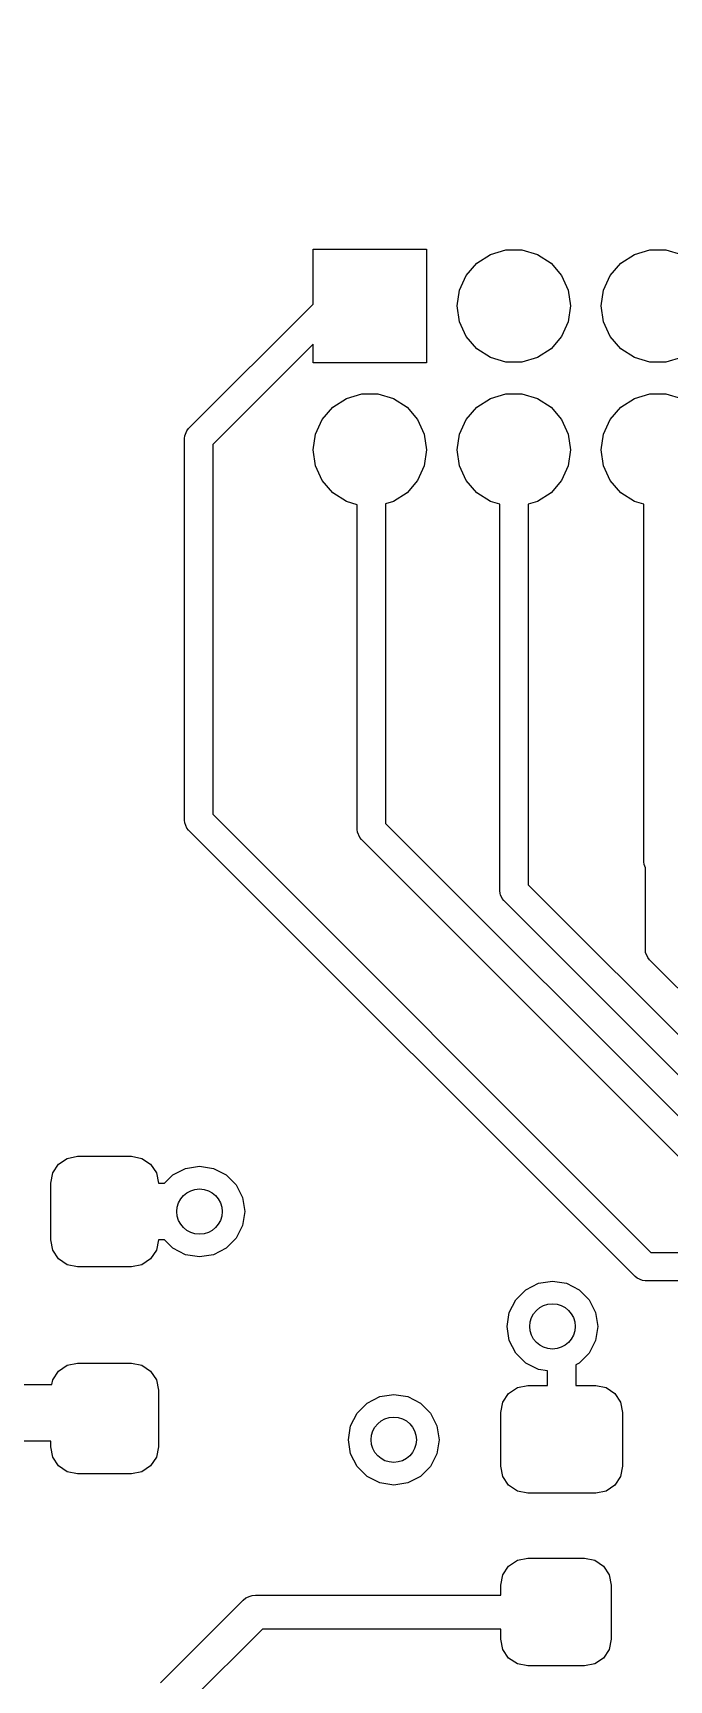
# Model space of a CAD drawing. Extents: x 116 to 183, y -110.2 to -37.6.
# Drawn here: x 130.62 to 136.23, y -71.72 to -57.19 of the extents above; entities that cross this region are included whole.
import ezdxf

# ---------------------------------------------------------------- set-up
doc = ezdxf.new("R2010")
doc.units = 0
doc.layers.add('BLACK', color=7, linetype='CONTINUOUS')

msp = doc.modelspace()

# ---------------------------------------------------------------- linework, layer by layer
at = {"layer": 'BLACK', "linetype": 'CONTINUOUS'}
for p, q in [((133.09, -59.583223), (133.09, -59.1)), ((133.09, -59.1), (134.09, -59.1)), ((134.09, -59.1), (134.09, -60.1)), ((134.652292, -59.145184), (134.788843, -59.105089)), ((134.788843, -59.105089), (134.931157, -59.105089)), ((134.931157, -59.105089), (135.067708, -59.145184)), ((135.922292, -59.145184), (136.058843, -59.105089)), ((136.058843, -59.105089), (136.201157, -59.105089)), ((136.201157, -59.105089), (136.337708, -59.145184)), ((134.439373, -59.32968), (134.53257, -59.222125)), ((134.53257, -59.222125), (134.652292, -59.145184)), ((135.067708, -59.145184), (135.18743, -59.222125)), ((135.18743, -59.222125), (135.280627, -59.32968)), ((135.709373, -59.32968), (135.80257, -59.222125)), ((135.80257, -59.222125), (135.922292, -59.145184)), ((134.380254, -59.459134), (134.439373, -59.32968)), ((135.280627, -59.32968), (135.339746, -59.459134)), ((135.650254, -59.459134), (135.709373, -59.32968)), ((134.36, -59.6), (134.380254, -59.459134)), ((135.339746, -59.459134), (135.36, -59.6)), ((135.63, -59.6), (135.650254, -59.459134)), ((131.991612, -60.681612), (133.09, -59.583223)), ((134.380254, -59.740866), (134.36, -59.6)), ((135.36, -59.6), (135.339746, -59.740866)), ((135.650254, -59.740866), (135.63, -59.6)), ((134.439373, -59.87032), (134.380254, -59.740866)), ((135.339746, -59.740866), (135.280627, -59.87032)), ((135.709373, -59.87032), (135.650254, -59.740866)), ((133.09, -59.936776), (132.205, -60.821776)), ((133.09, -60.1), (133.09, -59.936776)), ((134.53257, -59.977875), (134.439373, -59.87032)), ((134.652292, -60.054816), (134.53257, -59.977875)), ((135.18743, -59.977875), (135.067708, -60.054816)), ((135.280627, -59.87032), (135.18743, -59.977875)), ((135.80257, -59.977875), (135.709373, -59.87032)), ((135.922292, -60.054816), (135.80257, -59.977875)), ((134.09, -60.1), (133.09, -60.1)), ((134.788843, -60.094911), (134.652292, -60.054816)), ((134.931157, -60.094911), (134.788843, -60.094911)), ((135.067708, -60.054816), (134.931157, -60.094911)), ((136.058843, -60.094911), (135.922292, -60.054816)), ((136.201157, -60.094911), (136.058843, -60.094911)), ((136.337708, -60.054816), (136.201157, -60.094911)), ((133.26257, -60.492125), (133.382292, -60.415184)), ((133.382292, -60.415184), (133.518843, -60.375089)), ((133.518843, -60.375089), (133.661157, -60.375089)), ((133.661157, -60.375089), (133.797708, -60.415184)), ((133.797708, -60.415184), (133.91743, -60.492125)), ((134.53257, -60.492125), (134.652292, -60.415184)), ((134.652292, -60.415184), (134.788843, -60.375089)), ((134.788843, -60.375089), (134.931157, -60.375089)), ((134.931157, -60.375089), (135.067708, -60.415184)), ((135.067708, -60.415184), (135.18743, -60.492125)), ((135.80257, -60.492125), (135.922292, -60.415184)), ((135.922292, -60.415184), (136.058843, -60.375089)), ((136.058843, -60.375089), (136.201157, -60.375089)), ((136.201157, -60.375089), (136.337708, -60.415184)), ((133.169373, -60.59968), (133.26257, -60.492125)), ((133.91743, -60.492125), (134.010627, -60.59968)), ((134.439373, -60.59968), (134.53257, -60.492125)), ((135.18743, -60.492125), (135.280627, -60.59968)), ((135.709373, -60.59968), (135.80257, -60.492125)), ((131.957402, -60.745614), (131.976066, -60.700554)), ((131.976066, -60.700554), (131.976071, -60.700548)), ((131.976071, -60.700548), (131.991612, -60.681612)), ((133.110254, -60.729134), (133.169373, -60.59968)), ((134.010627, -60.59968), (134.069746, -60.729134)), ((134.380254, -60.729134), (134.439373, -60.59968)), ((135.280627, -60.59968), (135.339746, -60.729134)), ((135.650254, -60.729134), (135.709373, -60.59968)), ((131.955, -60.77), (131.957402, -60.745614)), ((131.955, -64.135), (131.955, -60.77)), ((132.205, -60.821776), (132.205, -64.083224)), ((133.09, -60.87), (133.110254, -60.729134)), ((133.110254, -61.010866), (133.09, -60.87)), ((134.069746, -60.729134), (134.09, -60.87)), ((134.09, -60.87), (134.069746, -61.010866)), ((134.36, -60.87), (134.380254, -60.729134)), ((134.380254, -61.010866), (134.36, -60.87)), ((135.339746, -60.729134), (135.36, -60.87)), ((135.36, -60.87), (135.339746, -61.010866)), ((135.63, -60.87), (135.650254, -60.729134)), ((135.650254, -61.010866), (135.63, -60.87)), ((133.169373, -61.14032), (133.110254, -61.010866)), ((134.069746, -61.010866), (134.010627, -61.14032)), ((134.439373, -61.14032), (134.380254, -61.010866)), ((135.339746, -61.010866), (135.280627, -61.14032)), ((135.709373, -61.14032), (135.650254, -61.010866)), ((133.26257, -61.247875), (133.169373, -61.14032)), ((134.010627, -61.14032), (133.91743, -61.247875)), ((134.53257, -61.247875), (134.439373, -61.14032)), ((135.280627, -61.14032), (135.18743, -61.247875)), ((135.80257, -61.247875), (135.709373, -61.14032)), ((133.382292, -61.324816), (133.26257, -61.247875)), ((133.91743, -61.247875), (133.797708, -61.324816)), ((134.652292, -61.324816), (134.53257, -61.247875)), ((135.18743, -61.247875), (135.067708, -61.324816)), ((135.922292, -61.324816), (135.80257, -61.247875)), ((133.479, -61.353212), (133.382292, -61.324816)), ((133.479, -64.217528), (133.479, -61.353212)), ((133.797708, -61.324816), (133.729, -61.34499)), ((133.729, -61.34499), (133.729, -64.165752)), ((134.735, -61.349101), (134.652292, -61.324816)), ((134.735, -64.756), (134.735, -61.349101)), ((135.067708, -61.324816), (134.985, -61.349101)), ((134.985, -61.349101), (134.985, -64.704223)), ((136.005, -61.349101), (135.922292, -61.324816)), ((136.005, -64.502), (136.005, -61.349101)), ((131.957402, -64.159386), (131.955, -64.135)), ((131.976066, -64.204446), (131.957402, -64.159386)), ((131.976071, -64.204451), (131.976066, -64.204446)), ((131.991612, -64.223388), (131.976071, -64.204451)), ((132.205, -64.083224), (136.068776, -67.947)), ((133.729, -64.165752), (137.996498, -68.43325)), ((135.928612, -68.160388), (131.991612, -64.223388)), ((133.481402, -64.241914), (133.479, -64.217528)), ((133.500066, -64.286974), (133.481402, -64.241914)), ((133.500071, -64.286979), (133.500066, -64.286974)), ((133.515612, -64.305916), (133.500071, -64.286979)), ((137.856334, -68.646638), (133.515612, -64.305916)), ((136.007402, -64.526386), (136.005, -64.502)), ((136.019, -64.554386), (136.007402, -64.526386)), ((136.019, -65.278), (136.019, -64.554386)), ((134.737402, -64.780386), (134.735, -64.756)), ((134.737402, -64.780387), (134.737402, -64.780386)), ((134.742868, -64.793584), (134.737402, -64.780387)), ((134.985, -64.704223), (138.214027, -67.93325)), ((134.756066, -64.825446), (134.742868, -64.793584)), ((134.756071, -64.825451), (134.756066, -64.825446)), ((134.771612, -64.844388), (134.756071, -64.825451)), ((138.073862, -68.146639), (134.771612, -64.844388)), ((136.021402, -65.302386), (136.019, -65.278)), ((136.040066, -65.347446), (136.021402, -65.302386)), ((136.040071, -65.347451), (136.040066, -65.347446)), ((136.055612, -65.366388), (136.040071, -65.347451)), ((138.335861, -67.646638), (136.055612, -65.366388)), ((130.921613, -67.118079), (131.0125, -67.1)), ((131.0125, -67.1), (131.4875, -67.1)), ((131.4875, -67.1), (131.578387, -67.118079)), ((130.775, -67.3375), (130.793079, -67.246613)), ((130.793079, -67.246613), (130.844562, -67.169562)), ((130.844562, -67.169562), (130.921613, -67.118079)), ((131.578387, -67.118079), (131.655438, -67.169562)), ((131.655438, -67.169562), (131.706921, -67.246613)), ((131.706921, -67.246613), (131.725, -67.3375)), ((131.852386, -67.263893), (131.963893, -67.207077)), ((131.963893, -67.207077), (132.0875, -67.1875)), ((132.0875, -67.1875), (132.211107, -67.207077)), ((132.211107, -67.207077), (132.322614, -67.263893)), ((130.775, -67.8375), (130.775, -67.3375)), ((131.725, -67.3375), (131.778779, -67.3375)), ((131.778779, -67.3375), (131.852386, -67.263893)), ((132.322614, -67.263893), (132.411107, -67.352386)), ((132.411107, -67.352386), (132.467923, -67.463893)), ((132.467923, -67.463893), (132.4875, -67.5875)), ((132.4875, -67.5875), (132.467923, -67.711107)), ((130.793079, -67.928387), (130.775, -67.8375)), ((131.725, -67.8375), (131.706921, -67.928387)), ((131.778779, -67.8375), (131.725, -67.8375)), ((131.852386, -67.911107), (131.778779, -67.8375)), ((132.411107, -67.822614), (132.322614, -67.911107)), ((132.467923, -67.711107), (132.411107, -67.822614)), ((130.844562, -68.005438), (130.793079, -67.928387)), ((131.706921, -67.928387), (131.655438, -68.005438)), ((131.963893, -67.967923), (131.852386, -67.911107)), ((132.0875, -67.9875), (131.963893, -67.967923)), ((132.211107, -67.967923), (132.0875, -67.9875)), ((132.322614, -67.911107), (132.211107, -67.967923)), ((136.068776, -67.947), (136.822076, -67.947)), ((130.921613, -68.056921), (130.844562, -68.005438)), ((131.0125, -68.075), (130.921613, -68.056921)), ((131.4875, -68.075), (131.0125, -68.075)), ((131.578387, -68.056921), (131.4875, -68.075)), ((131.655438, -68.005438), (131.578387, -68.056921)), ((134.876393, -68.364886), (134.964886, -68.276393)), ((134.964886, -68.276393), (135.076393, -68.219577)), ((135.076393, -68.219577), (135.2, -68.2)), ((135.2, -68.2), (135.323607, -68.219577)), ((135.323607, -68.219577), (135.435114, -68.276393)), ((135.435114, -68.276393), (135.523607, -68.364886)), ((135.947554, -68.175934), (135.928612, -68.160388)), ((135.992613, -68.194598), (135.947554, -68.175934)), ((135.992614, -68.194598), (135.992613, -68.194598)), ((136.017, -68.197), (135.992614, -68.194598)), ((136.7703, -68.197), (136.017, -68.197)), ((134.819577, -68.476393), (134.876393, -68.364886)), ((135.523607, -68.364886), (135.580423, -68.476393)), ((134.8, -68.6), (134.819577, -68.476393)), ((135.580423, -68.476393), (135.6, -68.6)), ((134.819577, -68.723607), (134.8, -68.6)), ((135.6, -68.6), (135.580423, -68.723607)), ((134.876393, -68.835114), (134.819577, -68.723607)), ((134.964886, -68.923607), (134.876393, -68.835114)), ((135.523607, -68.835114), (135.435114, -68.923607)), ((135.580423, -68.723607), (135.523607, -68.835114)), ((130.793079, -69.071613), (130.844562, -68.994562)), ((130.844562, -68.994562), (130.921613, -68.943079)), ((130.921613, -68.943079), (131.0125, -68.925)), ((131.0125, -68.925), (131.4875, -68.925)), ((131.4875, -68.925), (131.578387, -68.943079)), ((131.578387, -68.943079), (131.655438, -68.994562)), ((131.655438, -68.994562), (131.706921, -69.071613)), ((135.076393, -68.980423), (134.964886, -68.923607)), ((135.1565, -68.99311), (135.076393, -68.980423)), ((135.1565, -69.121), (135.1565, -68.99311)), ((135.435114, -68.923607), (135.4065, -68.938186)), ((135.4065, -68.938186), (135.4065, -69.121)), ((130.225, -69.1125), (130.784946, -69.1125)), ((130.784946, -69.1125), (130.793079, -69.071613)), ((131.706921, -69.071613), (131.725, -69.1625)), ((134.813562, -69.190562), (134.890613, -69.139079)), ((134.890613, -69.139079), (134.9815, -69.121)), ((134.9815, -69.121), (135.1565, -69.121)), ((135.4065, -69.121), (135.5815, -69.121)), ((135.5815, -69.121), (135.672387, -69.139079)), ((135.672387, -69.139079), (135.749438, -69.190562)), ((131.725, -69.1625), (131.725, -69.6625)), ((133.476393, -69.364886), (133.564886, -69.276393)), ((133.564886, -69.276393), (133.676393, -69.219577)), ((133.676393, -69.219577), (133.8, -69.2)), ((133.8, -69.2), (133.923607, -69.219577)), ((133.923607, -69.219577), (134.035114, -69.276393)), ((134.035114, -69.276393), (134.123607, -69.364886)), ((134.744, -69.3585), (134.762079, -69.267613)), ((134.762079, -69.267613), (134.813562, -69.190562)), ((135.749438, -69.190562), (135.800921, -69.267613)), ((135.800921, -69.267613), (135.819, -69.3585)), ((133.419577, -69.476393), (133.476393, -69.364886)), ((134.123607, -69.364886), (134.180423, -69.476393)), ((134.744, -69.8335), (134.744, -69.3585)), ((135.819, -69.3585), (135.819, -69.8335)), ((133.4, -69.6), (133.419577, -69.476393)), ((134.180423, -69.476393), (134.2, -69.6)), ((130.775, -69.6125), (130.225, -69.6125)), ((130.775, -69.6625), (130.775, -69.6125)), ((130.793079, -69.753387), (130.775, -69.6625)), ((131.725, -69.6625), (131.706921, -69.753387)), ((133.419577, -69.723607), (133.4, -69.6)), ((133.476393, -69.835114), (133.419577, -69.723607)), ((134.180423, -69.723607), (134.123607, -69.835114)), ((134.2, -69.6), (134.180423, -69.723607)), ((130.844562, -69.830438), (130.793079, -69.753387)), ((130.921613, -69.881921), (130.844562, -69.830438)), ((131.655438, -69.830438), (131.578387, -69.881921)), ((131.706921, -69.753387), (131.655438, -69.830438)), ((133.564886, -69.923607), (133.476393, -69.835114)), ((134.123607, -69.835114), (134.035114, -69.923607)), ((134.762079, -69.924387), (134.744, -69.8335)), ((135.819, -69.8335), (135.800921, -69.924387)), ((131.0125, -69.9), (130.921613, -69.881921)), ((131.4875, -69.9), (131.0125, -69.9)), ((131.578387, -69.881921), (131.4875, -69.9)), ((133.676393, -69.980423), (133.564886, -69.923607)), ((133.8, -70), (133.676393, -69.980423)), ((133.923607, -69.980423), (133.8, -70)), ((134.035114, -69.923607), (133.923607, -69.980423)), ((134.813562, -70.001438), (134.762079, -69.924387)), ((134.890613, -70.052921), (134.813562, -70.001438)), ((135.749438, -70.001438), (135.672387, -70.052921)), ((135.800921, -69.924387), (135.749438, -70.001438)), ((134.9815, -70.071), (134.890613, -70.052921)), ((135.5815, -70.071), (134.9815, -70.071)), ((135.672387, -70.052921), (135.5815, -70.071)), ((134.762079, -70.791613), (134.813562, -70.714562)), ((134.813562, -70.714562), (134.890613, -70.663079)), ((134.890613, -70.663079), (134.9815, -70.645)), ((134.9815, -70.645), (135.4815, -70.645)), ((135.4815, -70.645), (135.572387, -70.663079)), ((135.572387, -70.663079), (135.649438, -70.714562)), ((135.649438, -70.714562), (135.700921, -70.791613)), ((134.744, -70.8825), (134.762079, -70.791613)), ((134.744, -70.97), (134.744, -70.8825)), ((135.700921, -70.791613), (135.719, -70.8825)), ((135.719, -70.8825), (135.719, -71.3575)), ((131.743934, -71.743934), (132.473934, -71.013934)), ((132.473934, -71.013934), (132.496665, -70.995279)), ((132.496665, -70.995279), (132.535329, -70.979264)), ((132.535329, -70.979264), (132.550736, -70.972882)), ((132.550736, -70.972882), (132.58, -70.97)), ((132.58, -70.97), (134.744, -70.97)), ((132.642132, -71.27), (132, -71.912132)), ((134.744, -71.27), (132.642132, -71.27)), ((134.744, -71.3575), (134.744, -71.27)), ((134.762079, -71.448387), (134.744, -71.3575)), ((134.813562, -71.525438), (134.762079, -71.448387)), ((135.700921, -71.448387), (135.649438, -71.525438)), ((135.719, -71.3575), (135.700921, -71.448387)), ((134.890613, -71.576921), (134.813562, -71.525438)), ((134.9815, -71.595), (134.890613, -71.576921)), ((135.4815, -71.595), (134.9815, -71.595)), ((135.572387, -71.576921), (135.4815, -71.595)), ((135.649438, -71.525438), (135.572387, -71.576921))]:
    msp.add_line(p, q, dxfattribs=at)
at = {"layer": 'BLACK'}
for centre in [(132.0875, -67.5875), (135.2, -68.6), (133.8, -69.6)]:
    msp.add_circle(centre, 0.2, dxfattribs=at)
msp.add_arc((149.450502, -71.074296), 33.5, 0, 180, dxfattribs=at)

doc.saveas('drawing.dxf')
